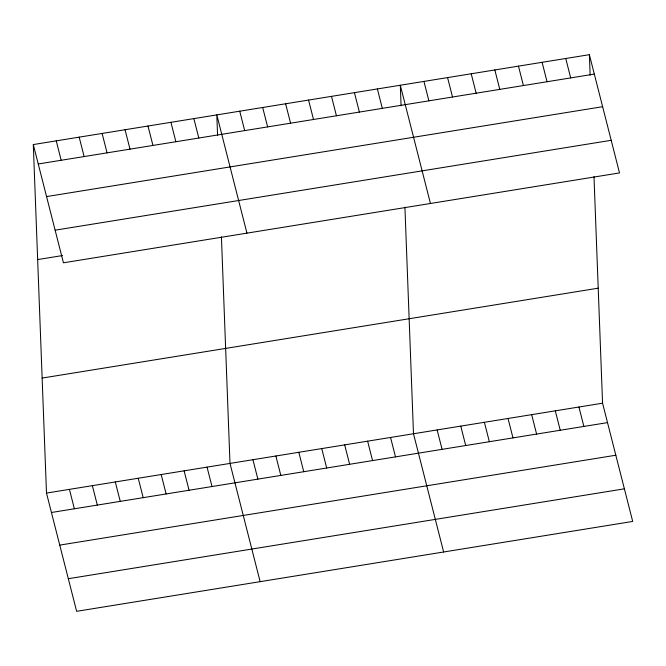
<?xml version="1.0" encoding="UTF-8"?>
<svg xmlns="http://www.w3.org/2000/svg" width="666" height="666" viewBox="0 0 666 666"><rect width="100%" height="100%" fill="white"/><g stroke="black" fill="none" stroke-linecap="round" stroke-linejoin="round"><path stroke-width="1" d="M33.3 144.564L589.368 54.679L619.513 172.919L63.437 262.804L33.3 144.564L46.487 493.081L76.632 611.321L632.7 521.436L602.563 403.196L593.989 176.656M38.245 163.978L594.322 74.093M46.562 196.587L602.63 106.702M55.128 230.186L611.197 140.301M37.654 259.574L62.587 255.544M42.133 378.072L598.21 288.187M46.487 493.081L602.563 403.196M51.44 512.495L607.509 422.61M59.749 545.113L615.825 455.228M68.315 578.712L624.383 488.827M565.742 58.5L570.687 77.914M542.107 62.313L547.052 81.727M518.473 66.134L523.418 85.548M494.838 69.955L499.791 89.369M578.929 407.018L583.874 426.431M471.203 73.776L476.157 93.19M555.294 410.839L560.239 430.253M447.577 77.597L452.522 97.011M531.659 414.66L536.613 434.074M423.942 81.418L428.887 100.832M508.025 418.481L512.978 437.895M430.444 203.48L400.308 85.24L401.082 105.777M484.398 422.302L489.343 441.708M377.372 88.944L382.317 108.358M460.764 426.115L465.709 445.529M354.429 92.649L359.382 112.063M437.129 429.936L442.074 449.35M331.493 96.362L336.438 115.776M443.639 551.997L413.494 433.757L404.92 207.218M308.558 100.067L313.503 119.48M390.559 437.47L395.504 456.876M285.614 103.779L290.567 123.185M367.624 441.175L372.569 460.589M262.679 107.484L267.632 126.898M344.68 444.88L349.633 464.294M239.743 111.189L244.688 130.603M321.745 448.593L326.69 468.007M246.944 233.142L216.8 114.902L217.582 135.439M298.809 452.297L303.754 471.711M193.864 118.606L198.818 138.02M275.866 456.002L280.819 475.416M170.929 122.311L175.874 141.725M252.93 459.715L257.875 479.129M147.994 126.024L152.939 145.438M260.131 581.659L229.995 463.419L221.42 236.88M125.05 129.728L130.003 149.142M207.051 467.132L212.004 486.538M102.114 133.441L107.059 152.847M184.116 470.837L189.061 490.251M79.179 137.146L84.124 156.56M161.18 474.542L166.125 493.956M56.235 140.851L61.189 160.265M138.237 478.255L143.19 497.668M115.301 481.959L120.255 501.373M92.366 485.664L97.311 505.078M69.431 489.377L74.376 508.791M589.368 54.679L590.151 75.216"/></g></svg>
